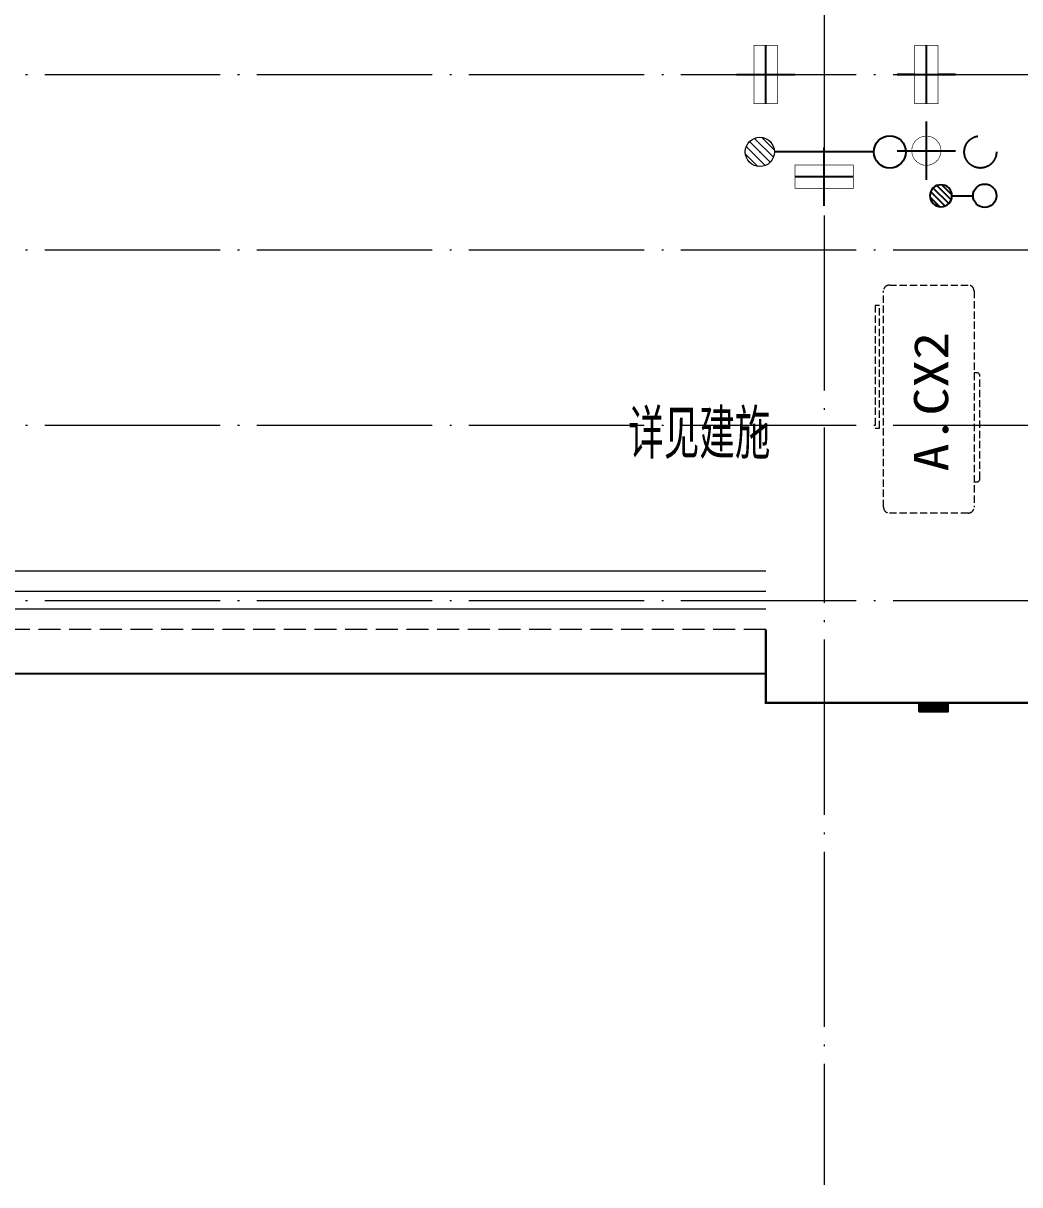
# Model space of a CAD drawing. Extents: x 27938 to 725830, y -209821 to 1628073.
# Drawn here: x 293274 to 296687, y 593949 to 597924 of the extents above; entities that cross this region are included whole.
import ezdxf

# ---------------------------------------------------------------- set-up
doc = ezdxf.new("R2010")
doc.units = 0
doc.header["$LTSCALE"] = 1000
doc.header["$MEASUREMENT"] = 0
doc.linetypes.add('DASH', pattern=[0.35, 0.25, -0.1])
doc.linetypes.add('DOTE', pattern=[2.42, 2, -0.2, 0.02, -0.2])
for name, color, linetype, lineweight in [('DOTE', 19, 'DOTE', 9), ('LVTRY', 1, 'Continuous', 13), ('平面-栏杆', 135, 'Continuous', 15), ('平面-看线', 45, 'Continuous', 15), ('平面-空调室内机', 176, 'Continuous', 9), ('平面-空调预留孔', 173, 'Continuous', 15), ('空调', 76, 'Continuous', 13)]:
    doc.layers.add(name, color=color, linetype=linetype, lineweight=lineweight)
for name, color, linetype in [('EQUIP_地漏', 7, 'Continuous'), ('PUB_TEXT', 4, 'Continuous'), ('VPIPE-凝结', 150, 'Continuous'), ('VPIPE-废水', 31, 'Continuous'), ('VPIPE-雨水', 4, 'DASH'), ('机电标识类', 1, 'Continuous'), ('看线', 251, 'Continuous'), ('立面', 73, 'Continuous'), ('铝合金', 144, 'Continuous')]:
    doc.layers.add(name, color=color, linetype=linetype)
doc.styles.add('_TCH_AXIS', font='COMPLEX', dxfattribs={"bigfont": 'GBCBIG'})
doc.styles.add('黑体', font='')
doc.styles.get('黑体').set_extended_font_data('SimHei')

# ---------------------------------------------------------------- blocks, each defined once
blk = doc.blocks.new('ferre')
at = {"layer": '平面-空调预留孔', "linetype": 'DASH', "ltscale": 0.1}
for p, q in [((93392.7, 115403.5), (93392.7, 115393.5)), ((93402.7, 115383.5), (93755.6, 115383.5)), ((93765.6, 115393.5), (93765.6, 115403.5))]:
    blk.add_line(p, q, dxfattribs=at)
blk.add_lwpolyline([(93996.7, 115742.6), (93576.8, 115742.6), (93576.8, 115727.5), (93996.7, 115727.5)], close=True, dxfattribs=at)
blk.add_lwpolyline([(94045.9, 115403.5), (93305.9, 115403.5, -0.414214), (93285.9, 115423.5), (93285.9, 115693.5, -0.414214), (93305.9, 115713.5), (94045.9, 115713.5, -0.414214), (94065.9, 115693.5), (94065.9, 115423.5, -0.414214)], format="xyb", close=True, dxfattribs=at)
for centre, start, end in [((93402.7, 115393.5), 180, 270), ((93755.6, 115393.5), 270, 0)]:
    blk.add_arc(centre, 10, start, end, dxfattribs=at)
at = {"layer": '平面-空调预留孔', "color": 251, "linetype": 'DASH', "ltscale": 0.1, "true_color": 0x636466, "style": '黑体', "width": 1.2}
blk.add_text('A.CX2', height=117.05, dxfattribs=at).set_placement((93428.3, 115492.1))
blk = doc.blocks.new('fergve')
at = {"layer": '平面-空调预留孔', "linetype": 'DASH', "ltscale": 0.1}
blk.add_blockref('ferre', (25670, -60415.8), dxfattribs=at)
blk = doc.blocks.new('dongkong')
blk.add_wipeout([(-603756, 210771), (-603756, 210570.8), (-603836, 210570.8), (-603836, 210771)])
at = {"layer": '机电标识类', "color": 250, "linetype": 'DASH', "ltscale": 400}
for p, q in [((-603796, 210771), (-603796, 210570.8)), ((-603896, 210670.7), (-603696, 210670.7))]:
    blk.add_line(p, q, dxfattribs=at)
at = {"layer": '空调', "color": 6, "linetype": 'DASH', "const_width": 2}
blk.add_lwpolyline([(-603756, 210771), (-603756, 210570.8), (-603836, 210570.8), (-603836, 210771)], close=True, dxfattribs=at)
blk = doc.blocks.new('GGDGDGDG')
at = {"layer": '机电标识类', "color": 250, "linetype": 'DASH', "ltscale": 400}
for p, q in [((704092.5, 766289.8), (704092.5, 766489.8)), ((704192.5, 766389.8), (703992.5, 766389.8))]:
    blk.add_line(p, q, dxfattribs=at)
at = {"layer": '空调', "color": 1, "linetype": 'DASH', "const_width": 2}
blk.add_lwpolyline([(704042.5, 766389.8, 0.999999), (704142.5, 766389.8, 0.999999), (704042.5, 766389.8)], format="xyb", dxfattribs=at)
blk = doc.blocks.new('$lvtry$00000171')
for p, q in [((-74.2, 10.6), (-10.6, 74.2)), ((-69.8, -27.4), (27.4, 69.8)), ((-53, -53), (53, 53)), ((-27.4, -69.8), (69.8, 27.4)), ((10.6, -74.2), (74.2, -10.6))]:
    blk.add_line(p, q)
blk.add_circle((0, 0), 75)
blk.add_point((0, 0))
blk = doc.blocks.new('$TwtSys$00000141')
at = {"color": 1}
for p, q in [((-47.1, 3.8), (-5, 45.9)), ((-47.1, 3.8), (-5, 45.9)), ((-43.6, -17.5), (17.5, 43.6)), ((-43.6, -17.5), (17.5, 43.6)), ((-33.2, -33.2), (33.2, 33.2)), ((-33.2, -33.2), (33.2, 33.2)), ((-16.2, -43.5), (43.8, 16.4)), ((-16.2, -43.5), (43.8, 16.4)), ((5.7, -46.1), (46.1, -5.7)), ((5.7, -46.1), (46.1, -5.7))]:
    blk.add_line(p, q, dxfattribs=at)
blk.add_circle((0, 0), 47, dxfattribs=at)
blk.add_circle((0, 0), 47, dxfattribs=at)
blk = doc.blocks.new('GDGDGRDGDGDR')
at = {"layer": 'DOTE', "linetype": 'DOTE', "ltscale": 0.3}
for p, q in [((296016.6, 602348.8), (296016.6, 593948.8)), ((270116.6, 597748.8), (328916.6, 597748.8)), ((270116.6, 597148.8), (328916.6, 597148.8)), ((270116.6, 596548.8), (328916.6, 596548.8)), ((270116.6, 595948.8), (328916.6, 595948.8))]:
    blk.add_line(p, q, dxfattribs=at)

msp = doc.modelspace()

# ---------------------------------------------------------------- hatches: boundary and pattern name
at = {"layer": '立面'}
h = msp.add_hatch(dxfattribs=at)
h.set_pattern_fill('ANSI31', color=251, scale=2)
h.set_pattern_definition([(45, (-591884.0693, -199996.651), (-2.24506403, 2.24506403), [])])
h.paths.add_polyline_path([(296341.2, 595568.8), (296441.2, 595568.8), (296441.2, 595598.8), (296341.2, 595598.8)])

# ---------------------------------------------------------------- linework, layer by layer
at = {"color": 30, "const_width": 8}
msp.add_lwpolyline([(296966.6, 595848.8), (296966.6, 595548.8), (296866.6, 595548.8), (296866.6, 595598.8), (295816.6, 595598.8), (295816.6, 595848.8)], dxfattribs=at)
at = {"layer": 'VPIPE-凝结', "ltscale": 0.1}
msp.add_lwpolyline([(296454.2, 597333.8), (296526.6, 597333.8)], dxfattribs=at)
at = {"layer": 'VPIPE-凝结'}
msp.add_circle((296566.6, 597333.8), 40, dxfattribs=at)
at = {"layer": 'VPIPE-废水'}
msp.add_circle((296241.6, 597483.8), 55, dxfattribs=at)
at = {"layer": 'VPIPE-雨水'}
msp.add_circle((296551.6, 597483.8), 55, dxfattribs=at)
at = {"layer": '平面-栏杆'}
for p, q in [((295816.6, 595978.8), (289916.6, 595978.8)), ((295816.6, 595918.8), (289916.6, 595918.8))]:
    msp.add_line(p, q, dxfattribs=at)
at = {"layer": '平面-看线'}
msp.add_line((295816.6, 596048.8), (289916.6, 596048.8), dxfattribs=at)
at = {"layer": '平面-看线', "linetype": 'DASH', "ltscale": 0.3}
msp.add_line((295816.6, 595848.8), (289916.6, 595848.8), dxfattribs=at)
at = {"layer": '看线', "color": 202, "ltscale": 0.5}
msp.add_lwpolyline([(289916.6, 595698.8), (295816.6, 595698.8)], dxfattribs=at)
at = {"layer": '立面', "color": 251}
msp.add_lwpolyline([(296341.2, 595568.8), (296441.2, 595568.8), (296441.2, 595598.8), (296341.2, 595598.8)], close=True, dxfattribs=at)
at = {"layer": '铝合金', "color": 6}
msp.add_lwpolyline([(296341.2, 595568.8), (296441.2, 595568.8), (296441.2, 595598.8), (296341.2, 595598.8)], close=True, dxfattribs=at)

# ---------------------------------------------------------------- block references
at = {"xscale": -1}
msp.add_blockref('GGDGDGDG', (1000459.2, -168901.8), dxfattribs=at)
at = {"layer": 'EQUIP_地漏', "xscale": 0.8, "yscale": -0.8, "zscale": 0.8, "rotation": 179.9999999357402}
msp.add_blockref('$TwtSys$00000141', (296416.6, 597333.8), dxfattribs=at)
at = {"layer": 'LVTRY', "xscale": 0.6666666667107825, "yscale": 0.6666666667107825, "rotation": 269.9999999939778}
msp.add_blockref('$lvtry$00000171', (295796.6, 597483.8), dxfattribs=at)
at = {"layer": '平面-空调室内机', "ltscale": 0.3, "xscale": -1}
for p, rotation in [((899612.6, 808419.6), 180), ((85345.9, 1201194.9), 270)]:
    msp.add_blockref('dongkong', p, dxfattribs=dict(at, rotation=rotation))
at = {"layer": '平面-空调室内机', "ltscale": 0.3, "rotation": 180}
msp.add_blockref('dongkong', (-307429.4, 808419.6), dxfattribs=at)
at = {"layer": '平面-空调预留孔', "rotation": 90.00000000000001}
msp.add_blockref('fergve', (351517.7, 477292), dxfattribs=at)

# ---------------------------------------------------------------- texts
at = {"layer": 'PUB_TEXT', "style": '_TCH_AXIS'}
msp.add_text('详见建施', height=168.79, dxfattribs=at).set_placement((295346.3, 596433.5))

# ---------------------------------------------------------------- next in the draw order: linework, layer by layer
at = {"layer": 'VPIPE-凝结', "ltscale": 0.1}
msp.add_line((296186.6, 597483.8), (295846.6, 597483.8), dxfattribs=at)

# ---------------------------------------------------------------- next in the draw order: block references
at = {"layer": '平面-空调室内机', "ltscale": 0.3, "xscale": -1, "rotation": 180}
for p in [(899612.6, 808419.6), (900162.7, 808419.6)]:
    msp.add_blockref('dongkong', p, dxfattribs=at)

# ---------------------------------------------------------------- next in the draw order: block references
msp.add_blockref('GDGDGRDGDGDR', (0, 0))

doc.saveas('drawing.dxf')
